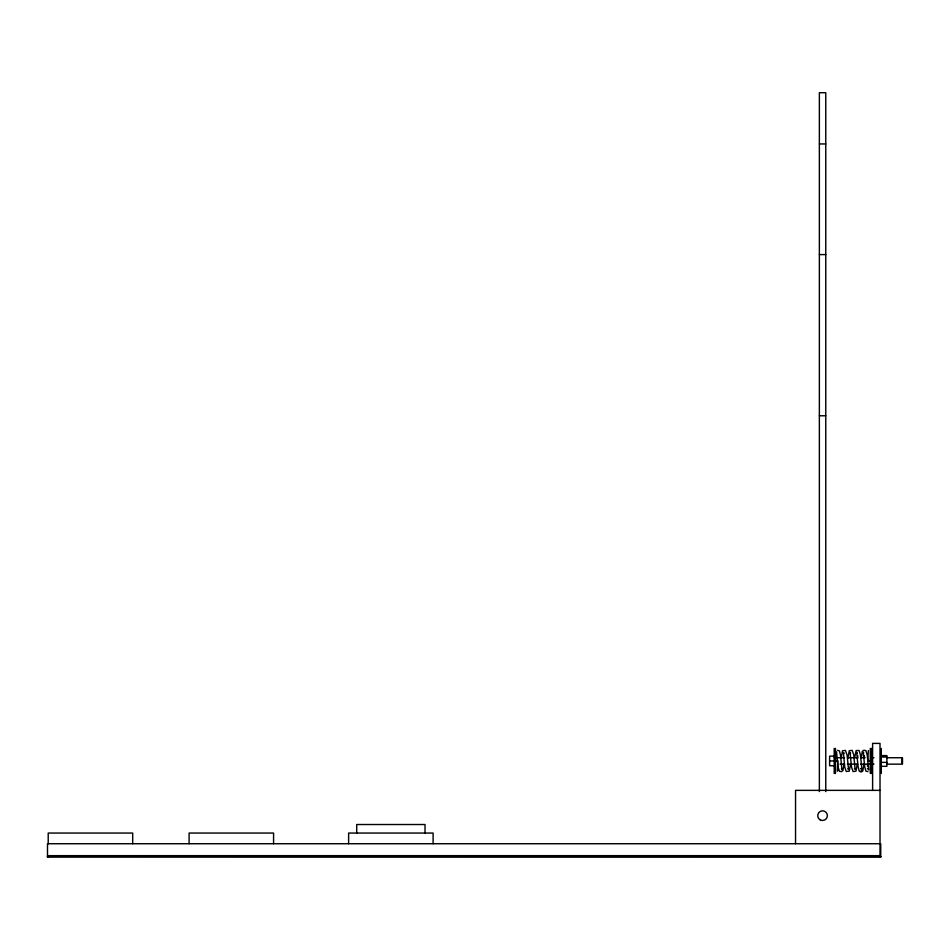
<?xml version="1.0" encoding="UTF-8"?>
<svg xmlns="http://www.w3.org/2000/svg" width="950" height="950" viewBox="0 0 950 950"><rect width="100%" height="100%" fill="white"/><g stroke="black" fill="none" stroke-linecap="round" stroke-linejoin="round"><path stroke-width="1.43" d="M841.178 758.041L842.484 750.797L845.441 750.405L847.163 755.393L848.54 769.381L847.934 768.693M844.028 763.954L842.982 770.521L841.569 771.602L839.456 771.341L838.019 766.911L836.546 751.877M847.887 757.981L849.3 750.643L852.233 750.429L853.741 754.894L855.095 769.239L854.43 768.597M850.666 763.895L849.217 771.186L846.248 771.471L844.74 767.03L843.422 752.59L844.134 753.219M854.596 757.946L856.128 750.559L859.073 750.488L860.474 754.965L861.959 770.082L860.914 768.586L861.781 768.586L860.842 768.586M857.304 763.847L855.986 771.115L853.1 771.566L851.521 767.113L850.072 752.471L850.689 753.196M857.613 758.302L857.767 755.571M861.27 757.91L862.315 751.26L863.835 750.274L865.901 750.619L867.219 755.06L868.68 769.904M863.989 763.812L862.802 771.008L861.151 771.578M864.298 758.337L864.441 755.642M867.469 766.139L867.623 763.527M837.366 771.222L837.817 761.045L835.454 761.342M868.347 750.583L867.766 760.807L870.295 760.594M870.236 761.33L867.766 761.092M835.454 760.558L837.663 760.748M867.374 768.704L868.3 769.049M857.185 753.136L856.674 752.364L858.076 766.591L859.192 771.008L860.902 771.578M819.363 143.949L825.764 143.949M819.363 254.588L825.764 254.588M819.363 415.779L825.764 415.779M837.461 750.334L839.42 750.856L840.524 755.262L841.938 769.571L841.391 768.835M881.291 755.582L886.896 755.582L886.896 766.306L881.291 766.306M834.195 756.141L829.611 756.141L829.611 765.759L834.195 765.759M881.291 757.019L886.896 757.019M834.195 757.744L844.491 757.744M847.436 757.744L857.743 757.744M860.688 757.744L865.094 757.744M870.984 757.744L873.929 757.744M886.896 757.744L901.966 757.744L901.966 764.144L886.896 764.144M829.611 760.95L834.195 760.95M881.291 762.387L886.896 762.387M840.073 764.144L844.491 764.144M847.436 764.144L857.743 764.144M860.688 764.144L873.929 764.144M859.952 771.578L862.101 771.578M867.956 771.578L865.913 771.127L864.69 766.709L863.265 752.21L863.704 753.006M880.021 790.364L795.542 790.364L795.542 843.731M880.021 843.731L47.5 843.731L47.5 857.28M47.5 855.665L880.021 855.665M47.5 856.425L880.733 856.449M837.663 769.441L837.817 770.391M902.5 758.041L902.5 763.847M881.291 748.41L881.291 773.49M880.733 843.731L880.733 857.28M880.021 857.28L880.021 743.399L872.611 743.399L872.611 790.436M871.554 748.41L871.554 773.49M870.295 748.41L870.295 773.49M835.454 748.41L835.454 773.49M834.195 748.41L834.195 773.49M825.764 791.587L825.764 92.72L819.363 92.72L819.363 791.587M433.105 843.731L433.105 833.055L348.626 833.055L348.626 843.731M425.018 833.055L425.018 824.517L356.713 824.517L356.713 833.055M273.576 843.731L273.576 833.055L189.098 833.055L189.098 843.731M132.691 843.731L132.691 833.055L48.212 833.055L48.212 843.731M48.212 856.425L48.212 857.28M880.733 856.639L47.5 856.639L880.733 856.674M820.147 819.838A4.833 4.833 0 0 0 827.391 815.658A4.833 4.833 0 0 0 820.147 811.466A4.833 4.833 0 0 0 820.147 819.838"/></g></svg>
